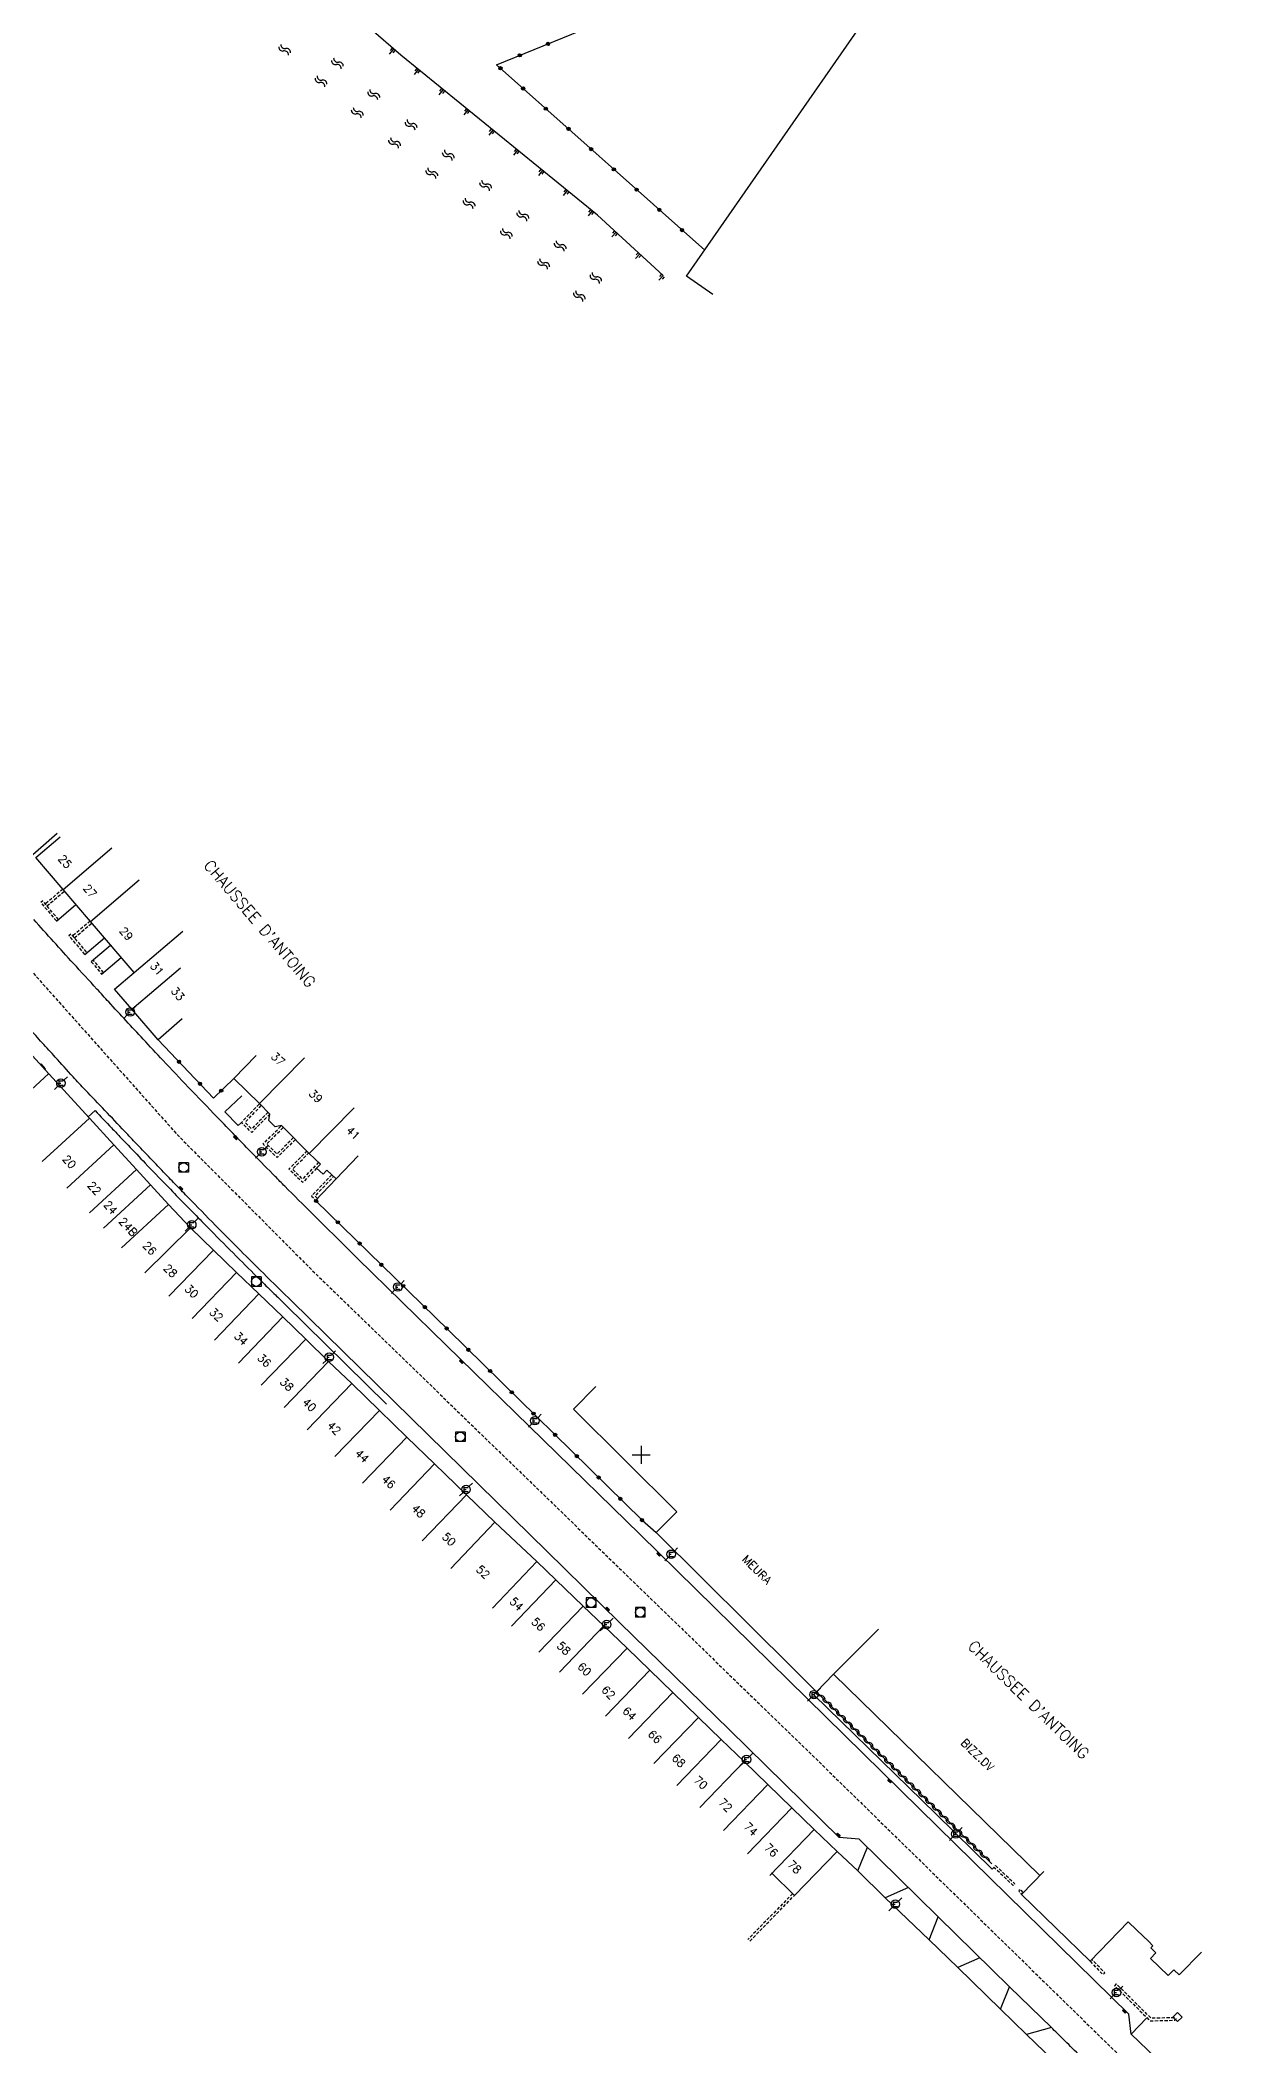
# Model space of a CAD drawing. Header units: millimetres. Extents: x 80999 to 82000, y 143000 to 144001.
# Drawn here: x 81542 to 81729.3, y 143377.2 to 143690.5 of the extents above; entities that cross this region are included whole.
import ezdxf
from ezdxf.enums import TextEntityAlignment as Align

# ---------------------------------------------------------------- set-up
doc = ezdxf.new("R2010")
doc.units = ezdxf.units.MM
doc.linetypes.add('DASHED', pattern=[0.75, 0.5, -0.25])
doc.layers.get('0').update_dxf_attribs({"linetype": 'CONTINUOUS'})
for name, color, linetype in [('W0001', 6, 'DASHED'), ('W0008', 7, 'CONTINUOUS'), ('W0100', 7, 'CONTINUOUS'), ('W0112', 1, 'DASHED'), ('W0211', 2, 'CONTINUOUS'), ('W0310', 3, 'CONTINUOUS'), ('W0322', 7, 'CONTINUOUS'), ('W0400', 7, 'CONTINUOUS'), ('W0420', 7, 'CONTINUOUS'), ('W0471', 7, 'CONTINUOUS'), ('W0500', 5, 'DASHED'), ('W0515', 5, 'CONTINUOUS'), ('W0984', 7, 'CONTINUOUS'), ('W0989', 7, 'CONTINUOUS'), ('W0991', 7, 'CONTINUOUS'), ('W1102', 7, 'CONTINUOUS')]:
    doc.layers.add(name, color=color, linetype=linetype)
doc.styles.get("Standard").update_dxf_attribs({"font": 'romans.shx', "width": 0.85})

# ---------------------------------------------------------------- blocks, each defined once
blk = doc.blocks.new('t322o')
at = {"color": 0, "linetype": 'Continuous'}
for radius in [0.25, 0.15]:
    blk.add_circle((0, 0), radius, dxfattribs=at)
blk = doc.blocks.new('t211o')
at = {"color": 0, "linetype": 'Continuous'}
for p, q in [((-0.29, 0.5), (-0.29, 0)), ((0, 1), (0, 0)), ((0.29, 0.5), (0.29, 0))]:
    blk.add_line(p, q, dxfattribs=at)
blk = doc.blocks.new('t500o')
at = {"color": 0, "linetype": 'Continuous'}
for centre, start, end in [((-0.5, 0.625), 216.8699, 323.1301), ((0.5, -0.125), 36.8699, 143.1301), ((0.5, -0.625), 36.8699, 143.1301), ((-0.5, 0.125), 216.8699, 323.1301)]:
    blk.add_arc(centre, 0.625, start, end, dxfattribs=at)
blk = doc.blocks.new('T400')
for p, q in [((-0.15, 0.3), (0.15, 0.3)), ((-0.15, -0.25), (-0.15, 0.3)), ((-0.15, 0.15), (0.15, 0.15)), ((-0.15, 0), (0.15, 0)), ((0.15, 0.3), (0.15, -0.25)), ((-0.15, -0.15), (0.15, -0.15)), ((-0.15, -0.25), (-0.15, -0.3)), ((-0.15, -0.3), (0.15, -0.3)), ((0.15, -0.3), (0.15, -0.25))]:
    blk.add_line(p, q)
blk = doc.blocks.new('T420')
for p, q in [((0.75, 0.75), (-0.75, 0.75)), ((-0.75, 0.75), (-0.75, -0.75)), ((0.75, 0.75), (0.75, -0.75)), ((0.75, -0.75), (-0.75, -0.75))]:
    blk.add_line(p, q)
blk.add_ellipse((0, 0), major_axis=(-0.53, 0.53), ratio=1, start_param=3.926991, end_param=10.210176)
blk = doc.blocks.new('T471')
for p, q in [((-0.333334, 0.333334), (-0.333334, -0.333334)), ((-0.333334, 0.333334), (0.333334, 0.333334)), ((-0.333334, 0), (0, 0)), ((0.500001, 0.500001), (1.000002, 1.000002)), ((-0.500001, -0.500001), (-1.000002, -1.000002)), ((-0.333334, -0.333334), (0.333334, -0.333334))]:
    blk.add_line(p, q)
blk.add_ellipse((0, 0), major_axis=(0.471405, 0.471405), ratio=1, start_param=5.4977871438, end_param=11.780972451)
blk = doc.blocks.new('t112o')
at = {"color": 0, "linetype": 'Continuous'}
for p, q in [((-0.5, 0.5), (0.5, 0.5)), ((-0.5, -0.5), (-0.5, 0.5)), ((0.5, 0.5), (0.5, -0.5)), ((0.5, -0.5), (-0.5, -0.5))]:
    blk.add_line(p, q, dxfattribs=at)
blk = doc.blocks.new('t991o')
at = {"color": 0, "linetype": 'Continuous'}
for p, q in [((-1, 1), (1, -1)), ((-1, -1), (1, 1))]:
    blk.add_line(p, q, dxfattribs=at)
blk = doc.blocks.new('t310o')
at = {"color": 0, "linetype": 'Continuous'}
for centre, start, end in [((-0.5, 0.38), 216.8699, 323.1304), ((0.5, -0.37), 36.8699, 143.1303)]:
    blk.add_arc(centre, 0.625, start, end, dxfattribs=at)

msp = doc.modelspace()

# ---------------------------------------------------------------- linework, layer by layer
at = {"layer": 'W0001', "flags": 128}
msp.add_lwpolyline([(81516.45, 143572.18), (81531.86, 143554.89), (81563.49, 143519.45), (81584.49, 143498.36), (81661.91, 143423.35), (81732.26, 143354.63), (81759.38, 143330.5), (81781.02, 143311.14), (81805.4, 143290.42), (81831.91, 143267.31), (81850.37, 143251.37), (81861.64, 143241.4), (81872.74, 143230.73), (81881, 143221.62), (81887.55, 143214.22), (81892.39, 143207.1), (81913.75, 143176.93), (81921.35, 143166.89), (81927.61, 143159.91), (81932.74, 143155.36), (81939.43, 143149.67), (81943.42, 143146.25), (81950.97, 143141.13), (81960.79, 143135.01), (82000, 143113.67)], dxfattribs=at)
at = {"layer": 'W0008', "flags": 128}
for points in [[(81540.19, 143536.21, -0.000009), (81532.27, 143544.98, -0.002787)], [(81704.23, 143375.95, -0.003518), (81701.81, 143378.34, 0.004748), (81700.01, 143380.11), (81693.46, 143386.44), (81682.32, 143397.4), (81669.97, 143409.53), (81666.85, 143409.79), (81649.7, 143426.58), (81632.52, 143443.39), (81621.17, 143454.52), (81581.34, 143493.5, -0.001035), (81576.86, 143497.9, -0.001285), (81573.27, 143501.46, -0.001296), (81573.23, 143501.5, -0.000015), (81569.94, 143504.81, -0.001967), (81565.59, 143509.25, -0.000959), (81563.79, 143511.09, -0.001796), (81561.87, 143513.07, -0.000009), (81557.09, 143518.07, -0.001089), (81557.05, 143518.11, -0.000457), (81555.19, 143520.06, 0.000274), (81552.09, 143523.33, 0.00146), (81549.05, 143526.52, -0.004535), (81548.07, 143527.55, -0.003264), (81547.12, 143528.59, 0.001118), (81544.34, 143531.65, 0.000114), (81542.3, 143533.9, -0.000125), (81540.26, 143536.14, -0.001004)], [(81722.71, 143369.3), (81712.5, 143379.05), (81712.13, 143382.18), (81682.29, 143411.46), (81661.82, 143431.5), (81635.73, 143457.1), (81605.45, 143486.66), (81591.59, 143500.21), (81588.75, 143503.01, -0.001255), (81584.52, 143507.2, -0.001226), (81580.21, 143511.5, -0.00123), (81578.7, 143513.03, -0.000547), (81575.3, 143516.48, -0.001619), (81569.65, 143522.28, -0.002006), (81565.13, 143526.98, -0.001473), (81561.18, 143531.15, -0.001867), (81558.08, 143534.46, -0.000395), (81555.42, 143537.33, -0.000386), (81552.7, 143540.28, -0.000569), (81550.84, 143542.3, -0.000289), (81547.18, 143546.29, -0.002954), (81540.97, 143553.15, -0.005645)], [(81549.47, 143522.33), (81550.55, 143523.32, 0.000122), (81553.14, 143520.6, 0.000243), (81554.43, 143519.24, 0.000002), (81555.72, 143517.9, 0.000001), (81558.4, 143515.09, 0.002299), (81561.71, 143511.65, 0.001549), (81566.65, 143506.59, -0.001052), (81569.1, 143504.11, 0.002581), (81573.12, 143500.07, 0.000008), (81576.75, 143496.46, 0.00165), (81576.77, 143496.45, 0.001106), (81578.73, 143494.53, -0.001425), (81580.25, 143493.05), (81596.1, 143477.45)], [(81717.91, 143362.8, -0.000018), (81710.93, 143369.47, -0.000677)]]:
    msp.add_lwpolyline(points, format="xyb", dxfattribs=at)
for points in [[(81539.11, 143561.82), (81544.65, 143566.63)], [(81544.53, 143552.91), (81547.57, 143555.5)], [(81548.97, 143547.7), (81552.01, 143550.3)], [(81549.94, 143546.59), (81552.97, 143549.17)], [(81551.58, 143544.63), (81554.63, 143547.23)], [(81542.7, 143529.73), (81542.83, 143529.85), (81542.15, 143530.63), (81542, 143530.49)], [(81573.5, 143525.63), (81570.85, 143523.12), (81572.92, 143520.96), (81573.43, 143521.47)], [(81691.03, 143405.11), (81690.75, 143404.83), (81681.93, 143413.47), (81662.88, 143432.08), (81663.31, 143432.56)], [(81666.55, 143407.59), (81669.76, 143404.56), (81671.25, 143408.27)], [(81669.76, 143404.56), (81674.02, 143400.39)], [(81677.68, 143401.97), (81674.02, 143400.39), (81680.91, 143393.79), (81682.32, 143397.4)], [(81680.91, 143393.79), (81685.4, 143389.46)], [(81688.85, 143391.01), (81685.4, 143389.46), (81692.08, 143382.98), (81693.46, 143386.44)], [(81692.08, 143382.98), (81696.13, 143379.01)], [(81700.01, 143380.11), (81696.13, 143379.01), (81703, 143372.43), (81704.23, 143375.95)], [(81714.94, 143381.61), (81712.5, 143379.05)]]:
    msp.add_lwpolyline(points, dxfattribs=at)
at = {"layer": 'W0100', "flags": 128}
for points in [[(81647.11, 143650.76), (81643.01, 143653.62), (81702.51, 143739.23)], [(81564.18, 143537.66), (81560.41, 143534.38), (81556.28, 143539.14), (81553.61, 143542.29), (81556.64, 143544.87), (81549.83, 143552.85), (81545.57, 143557.85), (81541.31, 143562.85), (81545.11, 143566.09)], [(81656.29, 143404.25), (81659.87, 143400.75), (81666.55, 143407.59), (81662.96, 143411.06), (81659.46, 143414.44), (81655.72, 143418.05), (81652, 143421.66), (81648.41, 143425.11), (81644.85, 143428.54), (81640.87, 143432.41), (81637.27, 143435.9), (81633.69, 143439.37), (81630.07, 143442.85), (81626.83, 143445.94), (81622.56, 143450.01), (81619.57, 143452.87), (81613.05, 143459.05), (81608.6, 143463.32), (81603.61, 143468.12), (81599.3, 143472.31), (81595, 143476.49), (81590.66, 143480.68), (81587.06, 143484.15), (81583.47, 143487.62), (81579.89, 143491.08), (81576.15, 143494.67), (81572.67, 143498.03), (81569.07, 143501.52), (81565.47, 143505.01), (81562.04, 143508.66), (81559.23, 143511.72), (81557.03, 143514.11), (81553.51, 143517.95), (81549.67, 143522.11), (81543.33, 143529.04), (81539.25, 143533.51)], [(81588.23, 143512.63), (81586.79, 143514), (81586.19, 143513.37), (81586.19, 143513.37), (81585.17, 143514.34), (81585.77, 143514.97), (81584.03, 143516.62), (81579.97, 143520.71), (81579.7, 143520.98), (81578.68, 143520.77), (81577.69, 143521.76), (81577.89, 143522.78), (81576.27, 143524.4), (81572.24, 143528.31), (81575.72, 143531.9)], [(81588.22, 143512.64), (81591.66, 143516.26)], [(81698.22, 143403.86), (81665.98, 143435.27), (81663.31, 143432.56), (81659.86, 143435.98), (81638.23, 143457.4), (81641.47, 143460.66), (81625.32, 143476.66), (81628.83, 143480.2)], [(81698.82, 143404.48), (81695.33, 143400.9), (81706.06, 143390.45), (81712.02, 143396.62), (81713.35, 143395.33), (81715.23, 143393.52), (81715.88, 143392.89), (81715.58, 143392.57), (81716.35, 143391.8), (81715.5, 143390.9), (81718.28, 143388.22), (81719.15, 143389.11), (81719.96, 143388.32), (81723.45, 143391.9)]]:
    msp.add_lwpolyline(points, dxfattribs=at)
at = {"layer": 'W0112', "flags": 128}
for points in [[(81544.83, 143553.16), (81542.37, 143556.08), (81542.06, 143555.82), (81544.53, 143552.91)], [(81551.88, 143544.88), (81550.25, 143546.85), (81549.94, 143546.59), (81551.58, 143544.63)], [(81691.3, 143405.4), (81694.32, 143402.57), (81694.04, 143402.28), (81691.03, 143405.11)], [(81719.22, 143381.72), (81719.14, 143381.64), (81715.61, 143381.55), (81710.16, 143386.92), (81709.88, 143386.64), (81715.45, 143381.15), (81719.32, 143381.25), (81719.51, 143381.45)]]:
    msp.add_lwpolyline(points, close=True, dxfattribs=at)
for points in [[(81545.51, 143557.91), (81542.78, 143555.59)], [(81543.04, 143555.28), (81543.04, 143555.28), (81545.77, 143557.61)], [(81549.78, 143552.92), (81547.05, 143550.59)], [(81547.31, 143550.28), (81550.04, 143552.61)], [(81548.97, 143547.7), (81546.47, 143550.66), (81546.77, 143550.92), (81549.28, 143547.96)], [(81577.89, 143522.78), (81575.03, 143519.91), (81573.43, 143521.47), (81576.27, 143524.4)], [(81577.61, 143523.06), (81575.03, 143520.47), (81573.99, 143521.48), (81576.55, 143524.12)], [(81581.86, 143518.81), (81578.99, 143515.97), (81576.81, 143518.08), (81579.7, 143520.98)], [(81581.58, 143519.09), (81578.99, 143516.53), (81577.38, 143518.08), (81579.98, 143520.7)], [(81585.17, 143514.34), (81583, 143512.06), (81580.83, 143514.16), (81583.67, 143516.98)], [(81585.48, 143515.25), (81582.99, 143512.63), (81581.4, 143514.16), (81583.96, 143516.7)], [(81587.54, 143513.29), (81584.38, 143509.97), (81585.07, 143509.28), (81585.35, 143509.56), (81584.94, 143509.98), (81587.83, 143513.01)], [(81695.61, 143401.19), (81695.22, 143401.69), (81694.91, 143401.44), (81695.33, 143400.9)], [(81659.58, 143401.03), (81652.59, 143393.88)], [(81652.88, 143393.6), (81652.88, 143393.6), (81659.87, 143400.75)], [(81706.06, 143390.45), (81708.07, 143388.37), (81708.36, 143388.65), (81708.36, 143388.65), (81706.34, 143390.73)]]:
    msp.add_lwpolyline(points, dxfattribs=at)
at = {"layer": 'W0310', "flags": 128}
msp.add_lwpolyline([(81690.68, 143405.68), (81663.3, 143432.56)], dxfattribs=at)
at = {"layer": 'W0322', "flags": 128}
for points in [[(81645.83, 143657.67), (81613.3, 143686.64), (81636.83, 143696.19), (81648.05, 143711.9)], [(81560.41, 143534.38), (81569.08, 143525.26), (81572.24, 143528.31)], [(81588.23, 143512.63), (81585.03, 143509.27), (81605.8, 143489), (81636.04, 143459.35), (81638.23, 143457.4)]]:
    msp.add_lwpolyline(points, dxfattribs=at)
at = {"layer": 'W0515', "flags": 128}
msp.add_lwpolyline([(81639.36, 143653.73), (81629.1, 143663.17), (81598.33, 143688.14), (81568, 143714.46), (81564, 143718.81), (81542.72, 143740.19)], dxfattribs=at)
at = {"layer": 'W1102', "flags": 128}
for points in [[(81545.57, 143557.85), (81553.18, 143564.34)], [(81549.83, 143552.85), (81557.44, 143559.34)], [(81556.64, 143544.87), (81564.25, 143551.36)], [(81556.28, 143539.14), (81563.89, 143545.63)], [(81583.28, 143531.53), (81576.27, 143524.4)], [(81535.95, 143522.3), (81543.29, 143529.08)], [(81591.03, 143523.77), (81584.03, 143516.62)], [(81549.67, 143522.11), (81542.31, 143515.34)], [(81553.51, 143517.95), (81546.15, 143511.18)], [(81549.67, 143507.35), (81557.03, 143514.11)], [(81559.23, 143511.72), (81551.87, 143504.96)], [(81554.71, 143501.86), (81562.04, 143508.66)], [(81565.47, 143505.01), (81558.35, 143497.99)], [(81562.1, 143494.34), (81569.07, 143501.52)], [(81572.67, 143498.03), (81565.72, 143490.84)], [(81569.21, 143487.46), (81576.15, 143494.67)], [(81579.89, 143491.08), (81572.96, 143483.87)], [(81576.52, 143480.43), (81583.47, 143487.62)], [(81587.06, 143484.15), (81580.11, 143476.96)], [(81583.72, 143473.48), (81590.66, 143480.68)], [(81595, 143476.49), (81588.04, 143469.31)], [(81592.33, 143465.14), (81599.3, 143472.31)], [(81603.61, 143468.12), (81596.65, 143460.93)], [(81601.67, 143456.11), (81608.6, 143463.32)], [(81613.05, 143459.05), (81606.14, 143451.81)], [(81612.68, 143445.62), (81619.57, 143452.87)], [(81622.56, 143450.01), (81615.66, 143442.77)], [(81619.93, 143438.71), (81626.83, 143445.94)], [(81630.07, 143442.85), (81623.15, 143435.63)], [(81665.93, 143435.22), (81672.97, 143442.33)], [(81626.74, 143432.17), (81633.69, 143439.37)], [(81637.27, 143435.9), (81630.31, 143428.72)], [(81640.87, 143432.41), (81633.91, 143425.23)], [(81644.85, 143428.54), (81637.9, 143421.36)], [(81641.48, 143417.91), (81648.41, 143425.11)], [(81652, 143421.66), (81645.05, 143414.46)], [(81648.77, 143410.86), (81655.72, 143418.05)], [(81659.46, 143414.44), (81652.51, 143407.25)], [(81662.96, 143411.06), (81656.01, 143403.87)]]:
    msp.add_lwpolyline(points, dxfattribs=at)

# ---------------------------------------------------------------- block references
at = {"layer": 'W0112', "rotation": 315.5769431396661}
msp.add_blockref('t112o', (81719.72, 143381.74), dxfattribs=at)
at = {"layer": 'W0211'}
for p, rotation in [((81597.25, 143689.07), 139.0389180432866), ((81601.1, 143685.89), 140.9490111025846), ((81604.98, 143682.74), 140.9490111026486), ((81608.87, 143679.59), 140.9490111025429), ((81612.75, 143676.44), 140.9490111024372), ((81616.63, 143673.29), 140.9490111025013), ((81620.52, 143670.14), 140.9490111025654), ((81624.4, 143666.99), 140.9490111024597), ((81628.28, 143663.83), 140.9490111025238), ((81632, 143660.5), 137.3941162595356), ((81635.68, 143657.12), 137.3941162594263), ((81639.36, 143653.73), 137.3941162596131)]:
    msp.add_blockref('t211o', p, dxfattribs=dict(at, rotation=rotation))
at = {"layer": 'W0310', "rotation": 135.5222050251311}
for p in [(81663.92, 143431.95), (81664.99, 143430.9), (81666.07, 143429.85), (81667.14, 143428.8), (81668.21, 143427.75), (81669.28, 143426.7), (81670.35, 143425.65), (81671.42, 143424.6), (81672.49, 143423.55), (81673.56, 143422.5), (81674.63, 143421.45), (81675.7, 143420.39), (81676.77, 143419.34), (81677.84, 143418.29), (81678.91, 143417.24), (81679.98, 143416.19), (81681.05, 143415.14), (81682.12, 143414.09), (81683.19, 143413.04), (81684.26, 143411.99), (81685.33, 143410.94), (81686.4, 143409.88), (81687.47, 143408.83), (81688.54, 143407.78), (81689.61, 143406.73)]:
    msp.add_blockref('t310o', p, dxfattribs=at)
at = {"layer": 'W0322'}
for p, rotation in [((81621.35, 143689.91), 22.08268041968282), ((81616.95, 143688.13), 22.08268041968282), ((81613.91, 143686.11), 138.304219007552), ((81617.45, 143682.95), 138.304219007552), ((81621, 143679.79), 138.304219007552), ((81624.55, 143676.63), 138.304219007552), ((81628.09, 143673.47), 138.304219007552), ((81631.64, 143670.31), 138.304219007552), ((81635.19, 143667.15), 138.304219007552), ((81638.73, 143663.99), 138.304219007552), ((81642.28, 143660.83), 138.304219007552), ((81563.68, 143530.94), 313.539241521926), ((81566.95, 143527.5), 313.539241521926), ((81570.27, 143526.42), 43.91972898392048), ((81585.1, 143509.19), 315.7061286637689), ((81588.5, 143505.87), 315.7061286637689), ((81591.9, 143502.56), 315.7061286637689), ((81595.3, 143499.24), 315.7061286637689), ((81598.7, 143495.92), 315.7061286637689), ((81602.1, 143492.61), 315.7061286637689), ((81605.5, 143489.29), 315.7061286637689), ((81608.9, 143485.96), 315.5608869807637), ((81612.29, 143482.64), 315.5608869807637), ((81615.68, 143479.31), 315.5608869807637), ((81619.07, 143475.99), 315.5608869807637), ((81622.46, 143472.66), 315.5608869807637), ((81625.85, 143469.34), 315.5608869807637), ((81629.25, 143466.01), 315.5608869807637), ((81632.64, 143462.68), 315.5608869807637), ((81636.03, 143459.36), 315.5608869807637)]:
    msp.add_blockref('t322o', p, dxfattribs=dict(at, rotation=rotation))
at = {"layer": 'W0400'}
for p, rotation in [((81572.53, 143519.1), 44.44157825634873), ((81563.95, 143511.15), 45.31646230772289), ((81607.84, 143484.12), 225.6601374533194), ((81638.66, 143454.02), 225.5438935188623), ((81630.65, 143445.43), 45.77209009374522), ((81674.75, 143418.63), 225.599868833679), ((81666.7, 143410.15), 45.80156877490715), ((81711.42, 143382.67), 45.54696187393704)]:
    msp.add_blockref('T400', p, dxfattribs=dict(at, rotation=rotation))
at = {"layer": 'W0420'}
for p in [(81564.39, 143514.43), (81575.74, 143496.61), (81607.62, 143472.36), (81628.08, 143446.45), (81635.75, 143444.95)]:
    msp.add_blockref('T420', p, dxfattribs=at)
at = {"layer": 'W0471'}
for p in [(81556.03, 143538.71), (81545.22, 143527.61), (81576.63, 143516.88), (81565.66, 143505.49), (81597.87, 143495.76), (81587.15, 143484.79), (81619.29, 143474.88), (81608.53, 143464.14), (81640.6, 143454.02), (81630.51, 143443.04), (81662.91, 143432.1), (81652.37, 143421.97), (81685.07, 143410.33), (81675.62, 143399.36), (81710.18, 143385.59)]:
    msp.add_blockref('T471', p, dxfattribs=at)
at = {"layer": 'W0500'}
for p, rotation in [((81580.19, 143688.99), 319.0389180431887), ((81588.43, 143686.87), 319.0389180422455), ((81585.86, 143684.07), 319.0389180431887), ((81594.11, 143681.97), 320.9490111025416), ((81591.53, 143679.17), 320.9490111014226), ((81599.94, 143677.25), 320.9490111025416), ((81597.36, 143674.44), 320.9490111014226), ((81605.76, 143672.52), 320.9490111025416), ((81603.18, 143669.72), 320.9490111014226), ((81611.59, 143667.8), 320.9490111025416), ((81609.01, 143664.99), 320.9490111014226), ((81617.41, 143663.07), 320.9490111025416), ((81614.83, 143660.27), 320.9490111014226), ((81623.24, 143658.35), 320.9490111025416), ((81620.65, 143655.54), 320.9490111014226), ((81628.81, 143653.33), 317.3941162620112), ((81626.23, 143650.53), 317.3941162623771)]:
    msp.add_blockref('t500o', p, dxfattribs=dict(at, rotation=rotation))
at = {"layer": 'W0991', "rotation": 314.9849496321605}
msp.add_blockref('t991o', (81635.91, 143469.54), dxfattribs=at)

# ---------------------------------------------------------------- texts
at = {"layer": 'W0984'}
msp.add_text('MEURA', height=1.25, rotation=315.2732, dxfattribs=at).set_placement((81654, 143451.63), align=Align.MIDDLE)
msp.add_text('BIZZ.DV', height=1.25, rotation=315.7441, dxfattribs=at).set_placement((81685.78, 143424.44))
at = {"layer": 'W0989'}
for rotation, p in [(310.5947, (81576.29, 143552.51)), (315.675, (81696.46, 143431.3))]:
    msp.add_text("CHAUSSEE D'ANTOING", height=1.75, rotation=rotation, dxfattribs=at).set_placement(p, align=Align.MIDDLE)
at = {"layer": 'W0991'}
for s, rotation, p in [('25', 310.3636, (81545.86, 143562.21)), ('27', 310.3636, (81549.77, 143557.6)), ('29', 310.3636, (81555.44, 143550.93)), ('31', 310.3636, (81560.24, 143545.47)), ('33', 310.3636, (81563.49, 143541.55)), ('37', 315.8405, (81579.15, 143531.36)), ('39', 315.8405, (81585.05, 143525.56)), ('41', 315.8405, (81590.89, 143519.81)), ('20', 312.4814, (81546.53, 143515.31)), ('22', 312.4814, (81550.46, 143511.2)), ('24', 312.5681, (81552.98, 143508.18)), ('24B', 312.5681, (81555.73, 143505.16)), ('26', 312.5681, (81559.09, 143501.81)), ('28', 315.8589, (81562.34, 143498.3)), ('30', 315.8589, (81565.65, 143495.08)), ('32', 315.8589, (81569.51, 143491.44)), ('34', 315.8589, (81573.38, 143487.7)), ('36', 315.8589, (81577.01, 143484.29)), ('38', 315.8589, (81580.53, 143480.54)), ('40', 315.8589, (81584.05, 143477.36)), ('42', 315.8589, (81587.92, 143473.73)), ('44', 315.837, (81592.28, 143469.38)), ('46', 315.837, (81596.44, 143465.33)), ('48', 315.837, (81601.1, 143460.79)), ('50', 315.837, (81605.87, 143456.36)), ('52', 315.837, (81611.21, 143451.25)), ('54', 315.837, (81616.43, 143446.25)), ('56', 315.837, (81619.84, 143443.07)), ('58', 315.837, (81623.82, 143439.33)), ('60', 316.0391, (81627.03, 143436.07)), ('62', 316.0391, (81630.79, 143432.44)), ('64', 316.0391, (81634.08, 143429.15)), ('66', 316.0391, (81638.06, 143425.52)), ('68', 316.0368, (81641.77, 143421.79)), ('70', 316.0368, (81645.21, 143418.36)), ('72', 316.0368, (81649.08, 143414.84)), ('74', 316.0368, (81653.05, 143411.1)), ('76', 316.0368, (81656.23, 143407.8)), ('78', 316.0368, (81659.87, 143405.19))]:
    msp.add_text(s, height=1.25, rotation=rotation, dxfattribs=at).set_placement(p, align=Align.MIDDLE)

doc.saveas('drawing.dxf')
